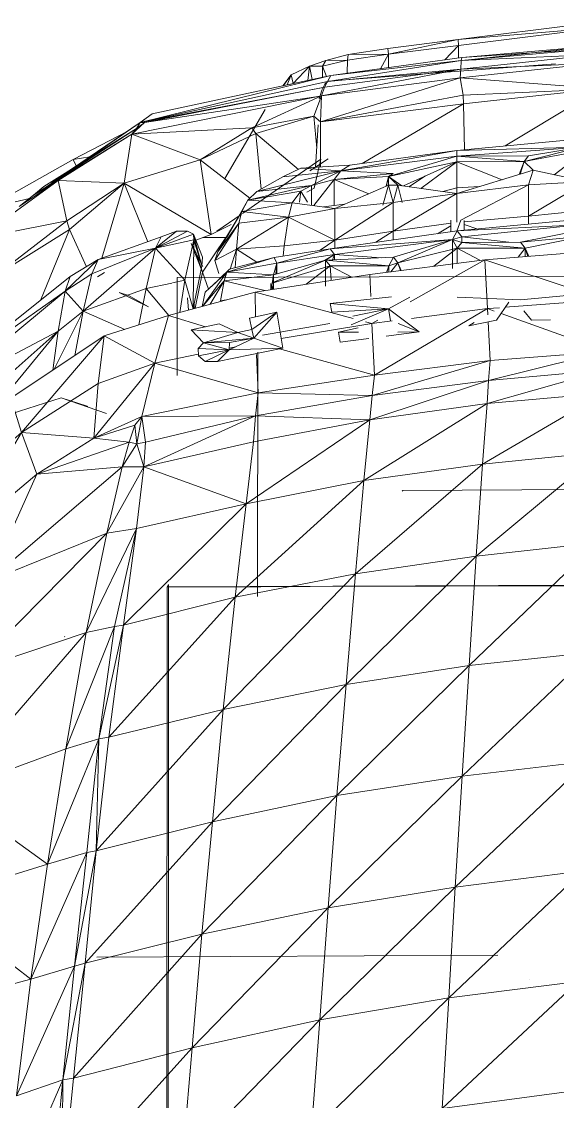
# Model space of a CAD drawing. Header units: inches. Extents: x -10205 to 13964, y -460 to 30702.
# Drawn here: x 106.44 to 120.77, y -303.66 to -274.75 of the extents above; entities that cross this region are included whole.
import ezdxf

# ---------------------------------------------------------------- set-up
doc = ezdxf.new("R2010")
doc.units = ezdxf.units.IN
doc.header["$MEASUREMENT"] = 0
for name, color, linetype, lineweight in [('0-1', 7, 'Continuous', 5), ('0-2', 8, 'Continuous', 9), ('G-IMPT-2', 254, 'Continuous', 9), ('G-IMPT-4', 53, 'Continuous', 9), ('G-IMPT-5', 50, 'Continuous', 9), ('G-IMPT-6', 7, 'Continuous', 9)]:
    doc.layers.add(name, color=color, linetype=linetype, lineweight=lineweight)

# ---------------------------------------------------------------- blocks, each defined once
blk = doc.blocks.new('Land_Rover_Evoque_-_SUV_Car_Vehicle_Automobile_13067 - Land Rover EVOQUE_dwg-1230547-SITE PLAN - CAD FILE')
at = {"layer": 'G-IMPT-2'}
for p, q in [((-0.34446, 2.54414), (-0.19007, 2.55596)), ((-0.37087, 2.542), (-0.36824, 2.54263)), ((-0.34673, 2.54209), (-0.34876, 2.53815)), ((-0.34446, 2.54414), (-0.34673, 2.54209)), ((-0.34876, 2.53815), (-0.35052, 2.53225)), ((-0.51766, 2.49105), (-0.48063, 2.51033)), ((-0.35305, 2.48571), (-0.35121, 2.51448)), ((-0.57702, 2.45753), (-0.51766, 2.49105)), ((-0.51766, 2.49105), (-0.50636, 2.4929)), ((-0.51567, 2.4866), (-0.51766, 2.49105)), ((-0.40265, 2.45438), (-0.34943, 2.49127)), ((-0.34459, 2.49139), (-0.35691, 2.48331)), ((-0.35395, 2.4716), (-0.34943, 2.49127)), ((-0.35395, 2.4716), (-0.35897, 2.46882)), ((-0.57702, 2.45753), (-0.54735, 2.46457)), ((-0.42014, 2.44225), (-0.40366, 2.45368)), ((-0.41037, 2.44683), (-0.42391, 2.43997)), ((-0.42391, 2.43997), (-0.43442, 2.43628)), ((-0.41401, 2.43795), (-0.42991, 2.41445)), ((-0.42975, 2.43792), (-0.41401, 2.43795)), ((-0.42967, 2.41834), (-0.43752, 2.43394)), ((-0.42991, 2.41445), (-0.43752, 2.43394)), ((-0.43663, 2.43231), (-0.43432, 2.4281)), ((-0.2382, 2.42289), (-0.15808, 2.42906)), ((-0.42991, 2.41445), (-0.43432, 2.4281)), ((-0.31614, 2.41282), (-0.2382, 2.42289)), ((-0.50117, 2.41119), (-0.49643, 2.41418)), ((-0.42991, 2.41445), (-0.4348, 2.38985)), ((-0.42991, 2.41445), (-0.42589, 2.40284)), ((-0.44711, 2.34426), (-0.44708, 2.41074)), ((-0.44708, 2.41074), (0.44898, 2.41403)), ((-0.39417, 2.40084), (-0.31614, 2.41282)), ((-0.45285, 2.38497), (-0.39417, 2.40084)), ((-0.43937, 2.38862), (-0.44009, 2.39709)), ((-0.4356, 2.38964), (-0.43549, 2.39303)), ((-0.49655, 2.37113), (-0.45285, 2.38497)), ((-0.56014, 2.32888), (-0.49655, 2.37113)), ((-0.39249, 2.19399), (-0.39237, 2.3601)), ((-0.44711, 2.34426), (-0.447, 2.34424)), ((-0.29371, 2.26609), (0.29734, 2.26901)), ((-0.29371, 2.26609), (-0.29431, 2.2657)), ((0.00065, 2.20236), (-0.45389, 2.2007)), ((-0.45389, 2.2007), (-0.45297, 2.20229)), ((-0.45297, 2.20229), (-0.453, 2.04102)), ((0.0015, 2.20202), (-0.35682, 2.20073)), ((-0.45389, 2.2007), (-0.45417, 1.78242)), ((-0.45389, 2.2007), (-0.39019, 2.20059)), ((-0.35682, 2.20073), (-0.39019, 2.20059)), ((-0.52349, 2.1667), (-0.52339, 2.16674)), ((-0.50187, 2.15017), (-0.50192, 2.15014)), ((-0.453, 2.04102), (-0.4532, 1.78202)), ((-0.50168, 1.94884), (-0.22926, 1.9502)), ((-0.20787, 1.93368), (-0.20776, 1.93376))]:
    blk.add_line(p, q, dxfattribs=at)
at = {"layer": 'G-IMPT-4'}
for p, q in [((-0.16017, 2.5685), (-0.25367, 2.56022)), ((-0.15998, 2.56853), (-0.25335, 2.55829)), ((-0.16017, 2.5685), (-0.25335, 2.55829)), ((-0.25451, 2.55229), (-0.1604, 2.56254)), ((-0.25422, 2.55821), (-0.16033, 2.5665)), ((-0.25422, 2.55821), (-0.1604, 2.56254)), ((-0.25367, 2.56022), (-0.16033, 2.5665)), ((-0.25422, 2.55821), (-0.34502, 2.54406)), ((-0.25367, 2.56022), (-0.34275, 2.54804)), ((-0.25422, 2.55821), (-0.34275, 2.54804)), ((-0.25482, 2.5464), (-0.16057, 2.55665)), ((-0.25422, 2.55821), (-0.25451, 2.55229)), ((-0.16057, 2.55665), (-0.25451, 2.55229)), ((-0.25367, 2.56022), (-0.25422, 2.55821)), ((-0.34275, 2.54804), (-0.47212, 2.51609)), ((-0.34275, 2.54804), (-0.46397, 2.52201)), ((-0.25482, 2.5464), (-0.3498, 2.5166)), ((-0.34904, 2.53422), (-0.25451, 2.55229)), ((-0.34904, 2.53422), (-0.25482, 2.5464)), ((-0.25451, 2.55229), (-0.34703, 2.54012)), ((-0.25451, 2.55229), (-0.34502, 2.54406)), ((-0.34502, 2.54406), (-0.34275, 2.54804)), ((-0.25482, 2.5464), (-0.25451, 2.55229)), ((-0.25482, 2.5464), (-0.15985, 2.53905)), ((-0.25482, 2.5464), (-0.25286, 2.53466)), ((-0.34502, 2.54406), (-0.47212, 2.51609)), ((-0.34782, 2.53997), (-0.47212, 2.51609)), ((-0.34703, 2.54012), (-0.46925, 2.51605)), ((-0.34904, 2.53422), (-0.34703, 2.54012)), ((-0.34703, 2.54012), (-0.34502, 2.54406)), ((-0.15985, 2.53905), (-0.25286, 2.53466)), ((-0.25262, 2.52879), (-0.15985, 2.53905)), ((-0.22438, 2.50023), (-0.15985, 2.53905)), ((-0.34904, 2.53422), (-0.47788, 2.50815)), ((-0.34997, 2.53408), (-0.46925, 2.51605)), ((-0.34904, 2.53422), (-0.39644, 2.51245)), ((-0.34904, 2.53422), (-0.35421, 2.52047)), ((-0.3498, 2.5166), (-0.25286, 2.53466)), ((-0.34904, 2.53422), (-0.3498, 2.5166)), ((-0.25262, 2.52879), (-0.25286, 2.53466)), ((-0.25262, 2.52879), (-0.3498, 2.5166)), ((-0.3214, 2.48832), (-0.25262, 2.52879)), ((-0.25193, 2.49768), (-0.25262, 2.52879)), ((-0.52627, 2.47872), (-0.46937, 2.51809)), ((-0.47212, 2.51609), (-0.46397, 2.52201)), ((-0.46937, 2.51809), (-0.47212, 2.51609)), ((-0.35421, 2.52047), (-0.39644, 2.51245)), ((-0.35421, 2.52047), (-0.39375, 2.50856)), ((-0.35223, 2.49859), (-0.35421, 2.52047)), ((-0.3498, 2.5166), (-0.35421, 2.52047)), ((-0.54454, 2.46682), (-0.47464, 2.51213)), ((-0.53767, 2.47272), (-0.47464, 2.51213)), ((-0.53275, 2.47473), (-0.47464, 2.51213)), ((-0.53027, 2.47671), (-0.47212, 2.51609)), ((-0.52627, 2.47872), (-0.47212, 2.51609)), ((-0.47788, 2.50815), (-0.46925, 2.51605)), ((-0.47788, 2.50815), (-0.39644, 2.51245)), ((-0.47464, 2.51213), (-0.47788, 2.50815)), ((-0.47585, 2.51064), (-0.47149, 2.514)), ((-0.47212, 2.51609), (-0.47464, 2.51213)), ((-0.47464, 2.51213), (-0.4704, 2.51521)), ((-0.47455, 2.51227), (-0.47032, 2.51521)), ((-0.47212, 2.51609), (-0.46925, 2.51605)), ((-0.43156, 2.49076), (-0.39644, 2.51245)), ((-0.39644, 2.51245), (-0.39375, 2.50856)), ((-0.34979, 2.48591), (-0.3498, 2.5166)), ((-0.54454, 2.46682), (-0.47788, 2.50815)), ((-0.47788, 2.50815), (-0.52793, 2.47664)), ((-0.47788, 2.50815), (-0.48309, 2.47486)), ((-0.47788, 2.50815), (-0.43156, 2.49076)), ((-0.43156, 2.49076), (-0.39375, 2.50856)), ((-0.36478, 2.48422), (-0.39375, 2.50856)), ((-0.39008, 2.4709), (-0.39375, 2.50856)), ((-0.48309, 2.47486), (-0.43156, 2.49076)), ((-0.43156, 2.49076), (-0.42391, 2.43997)), ((-0.43156, 2.49076), (-0.39775, 2.46466)), ((-0.52793, 2.47664), (-0.58239, 2.43726)), ((-0.55435, 2.45896), (-0.52793, 2.47664)), ((-0.54454, 2.46682), (-0.52793, 2.47664)), ((-0.53027, 2.47671), (-0.53275, 2.47473)), ((-0.52793, 2.47664), (-0.52209, 2.44924)), ((-0.52793, 2.47664), (-0.48309, 2.47486)), ((-0.52209, 2.44924), (-0.48309, 2.47486)), ((-0.48309, 2.47486), (-0.52013, 2.4434)), ((-0.48309, 2.47486), (-0.49819, 2.42394)), ((-0.48309, 2.47486), (-0.46709, 2.43514)), ((-0.48309, 2.47486), (-0.42391, 2.43997)), ((-0.54454, 2.46682), (-0.55435, 2.45896)), ((-0.53767, 2.47272), (-0.54454, 2.46682)), ((-0.58239, 2.43726), (-0.52209, 2.44924)), ((-0.57067, 2.41188), (-0.52209, 2.44924)), ((-0.52209, 2.44924), (-0.52013, 2.4434)), ((-0.42391, 2.43997), (-0.41037, 2.44683)), ((-0.57067, 2.41188), (-0.52013, 2.4434)), ((-0.53998, 2.39526), (-0.52013, 2.4434)), ((-0.52013, 2.4434), (-0.50874, 2.41813)), ((-0.43442, 2.43628), (-0.42391, 2.43997)), ((-0.2382, 2.42289), (-0.15808, 2.42906)), ((-0.31614, 2.41282), (-0.2382, 2.42289)), ((-0.28882, 2.3943), (-0.2382, 2.42289)), ((-0.2382, 2.42289), (-0.23632, 2.38963)), ((-0.2382, 2.42289), (-0.15691, 2.3958)), ((-0.39417, 2.40084), (-0.31614, 2.41282)), ((-0.31557, 2.3979), (-0.31614, 2.41282)), ((-0.48024, 2.39861), (-0.48637, 2.40052)), ((-0.46648, 2.39083), (-0.48637, 2.40052)), ((-0.45285, 2.38497), (-0.39417, 2.40084)), ((-0.3938, 2.38406), (-0.39417, 2.40084)), ((-0.39417, 2.40084), (-0.32762, 2.38301)), ((-0.48024, 2.39861), (-0.46648, 2.39083)), ((-0.22424, 2.39057), (-0.15691, 2.3958)), ((-0.49655, 2.37113), (-0.45285, 2.38497)), ((-0.46214, 2.35267), (-0.45285, 2.38497)), ((-0.45285, 2.38497), (-0.42787, 2.37725)), ((-0.31311, 2.34439), (-0.23632, 2.38963)), ((-0.28796, 2.38303), (-0.23632, 2.38963)), ((-0.23632, 2.38963), (-0.22813, 2.39026)), ((-0.23632, 2.38963), (-0.23609, 2.38537)), ((-0.23632, 2.38963), (-0.23185, 2.38802)), ((-0.22707, 2.3863), (-0.15565, 2.36059)), ((-0.37637, 2.36941), (-0.31486, 2.3796)), ((-0.31927, 2.38078), (-0.31486, 2.3796)), ((-0.31486, 2.3796), (-0.31081, 2.38188)), ((-0.31486, 2.3796), (-0.30105, 2.38136)), ((-0.31311, 2.34439), (-0.31486, 2.3796)), ((-0.23584, 2.38065), (-0.23445, 2.35445)), ((-0.49655, 2.37113), (-0.56014, 2.32888)), ((-0.49655, 2.37113), (-0.55273, 2.30539)), ((-0.49655, 2.37113), (-0.50068, 2.33882)), ((-0.49655, 2.37113), (-0.46214, 2.35267)), ((-0.41175, 2.36288), (-0.40723, 2.36379)), ((-0.46214, 2.35267), (-0.43272, 2.35863)), ((-0.39311, 2.35851), (-0.39214, 2.33233)), ((-0.37767, 2.36224), (-0.31311, 2.34439)), ((-0.23566, 2.34074), (-0.15565, 2.36059)), ((-0.23445, 2.35445), (-0.15565, 2.36059)), ((-0.50358, 2.30164), (-0.46214, 2.35267)), ((-0.46214, 2.35267), (-0.50068, 2.33882)), ((-0.46214, 2.35267), (-0.47117, 2.31644)), ((-0.46214, 2.35267), (-0.39214, 2.33233)), ((-0.31457, 2.33069), (-0.23445, 2.35445)), ((-0.31311, 2.34439), (-0.23445, 2.35445)), ((-0.23445, 2.35445), (-0.23566, 2.34074)), ((-0.39214, 2.33233), (-0.31311, 2.34439)), ((-0.23566, 2.34074), (-0.31627, 2.31407)), ((-0.31457, 2.33069), (-0.31311, 2.34439)), ((-0.31457, 2.33069), (-0.23566, 2.34074)), ((-0.23663, 2.3251), (-0.15638, 2.3479)), ((-0.23566, 2.34074), (-0.23663, 2.3251)), ((-0.23566, 2.34074), (-0.15638, 2.3479)), ((-0.50068, 2.33882), (-0.55273, 2.30539)), ((-0.50358, 2.30164), (-0.50068, 2.33882)), ((-0.55273, 2.30539), (-0.56014, 2.32888)), ((-0.52586, 2.32902), (-0.55972, 2.31813)), ((-0.52586, 2.32902), (-0.55972, 2.31813)), ((-0.52586, 2.32902), (-0.49516, 2.31836)), ((-0.52586, 2.32902), (-0.50831, 2.32339)), ((-0.52586, 2.32902), (-0.50778, 2.32322)), ((-0.39214, 2.33233), (-0.47117, 2.31644)), ((-0.39214, 2.33233), (-0.39386, 2.31672)), ((-0.31457, 2.33069), (-0.39386, 2.31672)), ((-0.39214, 2.33233), (-0.31457, 2.33069)), ((-0.31457, 2.33069), (-0.31627, 2.31407)), ((-0.23969, 2.28404), (-0.1571, 2.33224)), ((-0.23663, 2.3251), (-0.1571, 2.33224)), ((-0.23663, 2.3251), (-0.32021, 2.27297)), ((-0.31627, 2.31407), (-0.23663, 2.3251)), ((-0.23663, 2.3251), (-0.23969, 2.28404)), ((-0.50358, 2.30164), (-0.47117, 2.31644)), ((-0.47585, 2.31055), (-0.47117, 2.31644)), ((-0.47117, 2.31644), (-0.47437, 2.29784)), ((-0.47117, 2.31644), (-0.39386, 2.31672)), ((-0.47117, 2.31644), (-0.46847, 2.29886)), ((-0.4697, 2.28221), (-0.39386, 2.31672)), ((-0.39386, 2.31672), (-0.46847, 2.29886)), ((-0.31627, 2.31407), (-0.40023, 2.25706)), ((-0.39532, 2.29912), (-0.39386, 2.31672)), ((-0.31627, 2.31407), (-0.39532, 2.29912)), ((-0.31627, 2.31407), (-0.39386, 2.31672)), ((-0.31627, 2.31407), (-0.32021, 2.27297)), ((-0.55273, 2.30539), (-0.6102, 2.25632)), ((-0.59639, 2.2319), (-0.55273, 2.30539)), ((-0.54238, 2.27709), (-0.55273, 2.30539)), ((-0.50358, 2.30164), (-0.55273, 2.30539)), ((-0.50358, 2.30164), (-0.47585, 2.31055)), ((-0.47976, 2.29884), (-0.47585, 2.31055)), ((-0.47585, 2.31055), (-0.47437, 2.29784)), ((-0.54238, 2.27709), (-0.50358, 2.30164)), ((-0.54238, 2.27709), (-0.47976, 2.29884)), ((-0.47976, 2.29884), (-0.50358, 2.30164)), ((-0.48443, 2.28216), (-0.47976, 2.29884)), ((-0.48443, 2.28216), (-0.47437, 2.29784)), ((-0.47976, 2.29884), (-0.47437, 2.29784)), ((-0.46847, 2.29886), (-0.47437, 2.29784)), ((-0.4697, 2.28221), (-0.47437, 2.29784)), ((-0.39532, 2.29912), (-0.4697, 2.28221)), ((-0.4697, 2.28221), (-0.46847, 2.29886)), ((-0.40023, 2.25706), (-0.39532, 2.29912)), ((-0.244, 2.22145), (-0.15907, 2.29215)), ((-0.23969, 2.28404), (-0.15907, 2.29215)), ((-0.57528, 2.20463), (-0.48443, 2.28216)), ((-0.54238, 2.27709), (-0.48443, 2.28216)), ((-0.49475, 2.23717), (-0.4697, 2.28221)), ((-0.48443, 2.28216), (-0.49475, 2.23717)), ((-0.48443, 2.28216), (-0.4697, 2.28221)), ((-0.47462, 2.24015), (-0.4697, 2.28221)), ((-0.40023, 2.25706), (-0.4697, 2.28221)), ((-0.23969, 2.28404), (-0.32586, 2.20941)), ((-0.32021, 2.27297), (-0.23969, 2.28404)), ((-0.23969, 2.28404), (-0.244, 2.22145)), ((-0.59639, 2.2319), (-0.54238, 2.27709)), ((-0.57528, 2.20463), (-0.54238, 2.27709)), ((-0.32021, 2.27297), (-0.40759, 2.19348)), ((-0.32021, 2.27297), (-0.40023, 2.25706)), ((-0.32021, 2.27297), (-0.32586, 2.20941)), ((-0.40023, 2.25706), (-0.48345, 2.17461)), ((-0.40023, 2.25706), (-0.47462, 2.24015)), ((-0.40759, 2.19348), (-0.40023, 2.25706)), ((-0.50899, 2.16968), (-0.47462, 2.24015)), ((-0.49475, 2.23717), (-0.47462, 2.24015)), ((-0.47462, 2.24015), (-0.4896, 2.17363)), ((-0.48345, 2.17461), (-0.47462, 2.24015)), ((-0.49475, 2.23717), (-0.58757, 2.14299)), ((-0.57528, 2.20463), (-0.49475, 2.23717)), ((-0.49475, 2.23717), (-0.50899, 2.16968)), ((-0.24881, 2.14714), (-0.16189, 2.23055)), ((-0.244, 2.22145), (-0.16189, 2.23055)), ((-0.244, 2.22145), (-0.33226, 2.13414)), ((-0.32586, 2.20941), (-0.244, 2.22145)), ((-0.244, 2.22145), (-0.24881, 2.14714)), ((-0.32586, 2.20941), (-0.41572, 2.11724)), ((-0.32586, 2.20941), (-0.40759, 2.19348)), ((-0.32586, 2.20941), (-0.33226, 2.13414)), ((-0.40759, 2.19348), (-0.49354, 2.09835)), ((-0.40759, 2.19348), (-0.48345, 2.17461)), ((-0.41572, 2.11724), (-0.40759, 2.19348)), ((-0.52276, 2.09046), (-0.4896, 2.17363)), ((-0.50899, 2.16968), (-0.4896, 2.17363)), ((-0.48345, 2.17461), (-0.50017, 2.09733)), ((-0.50017, 2.09733), (-0.4896, 2.17363)), ((-0.49354, 2.09835), (-0.48345, 2.17461)), ((-0.48345, 2.17461), (-0.4896, 2.17363)), ((-0.6028, 2.06083), (-0.50899, 2.16968)), ((-0.58757, 2.14299), (-0.50899, 2.16968)), ((-0.50899, 2.16968), (-0.52276, 2.09046)), ((-0.16511, 2.15624), (-0.25348, 2.07186)), ((-0.24881, 2.14714), (-0.16511, 2.15624)), ((-0.24881, 2.14714), (-0.33865, 2.05885)), ((-0.33226, 2.13414), (-0.24881, 2.14714)), ((-0.24881, 2.14714), (-0.25348, 2.07186)), ((-0.33226, 2.13414), (-0.42311, 2.04094)), ((-0.33226, 2.13414), (-0.41572, 2.11724)), ((-0.33226, 2.13414), (-0.33865, 2.05885)), ((-0.41572, 2.11724), (-0.50214, 2.02113)), ((-0.41572, 2.11724), (-0.49354, 2.09835)), ((-0.42311, 2.04094), (-0.41572, 2.11724)), ((-0.53507, 2.01218), (-0.50017, 2.09733)), ((-0.52276, 2.09046), (-0.50017, 2.09733)), ((-0.50852, 2.02013), (-0.50017, 2.09733)), ((-0.49354, 2.09835), (-0.50214, 2.02113)), ((-0.50214, 2.02113), (-0.50017, 2.09733)), ((-0.49354, 2.09835), (-0.50017, 2.09733)), ((-0.6028, 2.06083), (-0.52276, 2.09046)), ((-0.52276, 2.09046), (-0.53507, 2.01218)), ((-0.25818, 1.99658), (-0.16844, 2.08195)), ((-0.25348, 2.07186), (-0.16844, 2.08195)), ((-0.25348, 2.07186), (-0.34458, 1.98257)), ((-0.25348, 2.07186), (-0.33865, 2.05885)), ((-0.25348, 2.07186), (-0.25818, 1.99658)), ((-0.6028, 2.06083), (-0.53507, 2.01218)), ((-0.33865, 2.05885), (-0.43026, 1.96467)), ((-0.33865, 2.05885), (-0.42311, 2.04094)), ((-0.34458, 1.98257), (-0.33865, 2.05885)), ((-0.42311, 2.04094), (-0.50954, 1.94482)), ((-0.42311, 2.04094), (-0.50214, 2.02113)), ((-0.43026, 1.96467), (-0.42311, 2.04094)), ((-0.54638, 1.93395), (-0.50852, 2.02013)), ((-0.53507, 2.01218), (-0.50852, 2.02013)), ((-0.50214, 2.02113), (-0.5169, 1.94287)), ((-0.5169, 1.94287), (-0.50852, 2.02013)), ((-0.50214, 2.02113), (-0.50954, 1.94482)), ((-0.50214, 2.02113), (-0.50852, 2.02013)), ((-0.53507, 2.01218), (-0.61559, 1.98745)), ((-0.53507, 2.01218), (-0.54638, 1.93395)), ((-0.26261, 1.9213), (-0.17154, 2.00766)), ((-0.25818, 1.99658), (-0.17154, 2.00766)), ((-0.35025, 1.90633), (-0.25818, 1.99658)), ((-0.25818, 1.99658), (-0.34458, 1.98257)), ((-0.26261, 1.9213), (-0.25818, 1.99658)), ((-0.61559, 1.98745), (-0.54638, 1.93395)), ((-0.34458, 1.98257), (-0.43689, 1.88744)), ((-0.34458, 1.98257), (-0.43026, 1.96467)), ((-0.35025, 1.90633), (-0.34458, 1.98257)), ((-0.43026, 1.96467), (-0.51742, 1.86662)), ((-0.43026, 1.96467), (-0.50954, 1.94482)), ((-0.43689, 1.88744), (-0.43026, 1.96467)), ((-0.50954, 1.94482), (-0.52478, 1.86562)), ((-0.50954, 1.94482), (-0.51742, 1.86662)), ((-0.50954, 1.94482), (-0.5169, 1.94287)), ((-0.55624, 1.85477), (-0.5169, 1.94287)), ((-0.54638, 1.93395), (-0.5169, 1.94287)), ((-0.52478, 1.86562), (-0.5169, 1.94287)), ((-0.62742, 1.91315), (-0.54638, 1.93395)), ((-0.55624, 1.85477), (-0.54638, 1.93395)), ((-0.26707, 1.84602), (-0.17463, 1.93237)), ((-0.26261, 1.9213), (-0.17463, 1.93237)), ((-0.35592, 1.83006), (-0.26261, 1.9213)), ((-0.26261, 1.9213), (-0.35025, 1.90633)), ((-0.26707, 1.84602), (-0.26261, 1.9213)), ((-0.35025, 1.90633), (-0.44356, 1.81019)), ((-0.35025, 1.90633), (-0.43689, 1.88744)), ((-0.35592, 1.83006), (-0.35025, 1.90633)), ((-0.43689, 1.88744), (-0.5253, 1.78935)), ((-0.43689, 1.88744), (-0.51742, 1.86662)), ((-0.44356, 1.81019), (-0.43689, 1.88744)), ((-0.5656, 1.77164), (-0.52478, 1.86562)), ((-0.55624, 1.85477), (-0.52478, 1.86562)), ((-0.53216, 1.78739), (-0.52478, 1.86562)), ((-0.51742, 1.86662), (-0.5253, 1.78935)), ((-0.5253, 1.78935), (-0.52478, 1.86562)), ((-0.51742, 1.86662), (-0.52478, 1.86562)), ((-0.26707, 1.84602), (-0.17747, 1.85807))]:
    blk.add_line(p, q, dxfattribs=at)
at = {"layer": 'G-IMPT-5'}
for p, q in [((-0.15858, 2.58469), (-0.25614, 2.57246)), ((-0.25614, 2.57246), (-0.15833, 2.58076)), ((-0.2559, 2.56855), (-0.15833, 2.58076)), ((-0.25614, 2.57246), (-0.30398, 2.56636)), ((-0.25614, 2.57246), (-0.3035, 2.56246)), ((-0.3035, 2.56246), (-0.2559, 2.56855)), ((-0.26523, 2.55864), (-0.2559, 2.56855)), ((-0.25614, 2.57246), (-0.2559, 2.56855)), ((-0.2559, 2.56855), (-0.25589, 2.55991)), ((-0.33098, 2.56232), (-0.34619, 2.55836)), ((-0.33147, 2.55843), (-0.3035, 2.56246)), ((-0.33098, 2.56232), (-0.33147, 2.55843)), ((-0.30398, 2.56636), (-0.33098, 2.56232)), ((-0.33098, 2.56232), (-0.3035, 2.56246)), ((-0.30907, 2.55264), (-0.3035, 2.56246)), ((-0.30398, 2.56636), (-0.3035, 2.56246)), ((-0.3035, 2.56246), (-0.30359, 2.55339)), ((-0.36969, 2.54848), (-0.35721, 2.55439)), ((-0.35721, 2.55439), (-0.36824, 2.54263)), ((-0.35721, 2.55439), (-0.35842, 2.54467)), ((-0.34619, 2.55836), (-0.35721, 2.55439)), ((-0.35721, 2.55439), (-0.34838, 2.55443)), ((-0.35721, 2.55439), (-0.35536, 2.54533)), ((-0.34838, 2.55443), (-0.33147, 2.55843)), ((-0.34619, 2.55836), (-0.34838, 2.55443)), ((-0.34826, 2.54686), (-0.34838, 2.55443)), ((-0.34838, 2.55443), (-0.34576, 2.54739)), ((-0.34619, 2.55836), (-0.33147, 2.55843)), ((-0.33165, 2.54956), (-0.33147, 2.55843)), ((-0.37524, 2.54106), (-0.36969, 2.54848)), ((-0.36969, 2.54848), (-0.3748, 2.54116)), ((-0.36969, 2.54848), (-0.37242, 2.54167)), ((-0.36969, 2.54848), (-0.36824, 2.54263)), ((-0.38729, 2.52498), (-0.41465, 2.47797)), ((-0.16908, 2.50535), (-0.25719, 2.49719)), ((-0.25719, 2.49719), (-0.33597, 2.48322)), ((-0.25719, 2.49719), (-0.32985, 2.48716)), ((-0.17225, 2.49947), (-0.25719, 2.49719)), ((-0.25719, 2.49719), (-0.25718, 2.49329)), ((-0.17225, 2.49947), (-0.25718, 2.49329)), ((-0.2115, 2.48953), (-0.17225, 2.49947)), ((-0.2115, 2.48953), (-0.16905, 2.49752)), ((-0.20844, 2.49344), (-0.17225, 2.49947)), ((-0.16905, 2.49752), (-0.19093, 2.48065)), ((-0.25718, 2.49329), (-0.33597, 2.48322)), ((-0.25718, 2.49329), (-0.30353, 2.47941)), ((-0.30353, 2.47941), (-0.25716, 2.48939)), ((-0.25716, 2.48939), (-0.29336, 2.47301)), ((-0.25716, 2.48939), (-0.28148, 2.47132)), ((-0.20844, 2.49344), (-0.25718, 2.49329)), ((-0.2115, 2.48953), (-0.25718, 2.49329)), ((-0.25718, 2.49329), (-0.25716, 2.48939)), ((-0.25716, 2.48939), (-0.25718, 2.47177)), ((-0.2115, 2.48953), (-0.25716, 2.48939)), ((-0.25716, 2.48939), (-0.22627, 2.47727)), ((-0.2115, 2.48953), (-0.21489, 2.48074)), ((-0.2115, 2.48953), (-0.21413, 2.48097)), ((-0.20844, 2.49344), (-0.2115, 2.48953)), ((-0.2115, 2.48953), (-0.20522, 2.48369)), ((-0.33597, 2.48322), (-0.39289, 2.46932)), ((-0.36298, 2.48509), (-0.37526, 2.47917)), ((-0.33597, 2.48322), (-0.37526, 2.47917)), ((-0.32985, 2.48716), (-0.36298, 2.48509)), ((-0.33597, 2.48322), (-0.36298, 2.48509)), ((-0.33597, 2.48322), (-0.35583, 2.47335)), ((-0.33597, 2.48322), (-0.34037, 2.47733)), ((-0.30036, 2.48138), (-0.34037, 2.47733)), ((-0.33597, 2.48322), (-0.32985, 2.48716)), ((-0.33597, 2.48322), (-0.30036, 2.48138)), ((-0.30036, 2.48138), (-0.30353, 2.47941)), ((-0.20522, 2.48369), (-0.25713, 2.46786)), ((-0.20522, 2.48369), (-0.20841, 2.47388)), ((-0.20522, 2.48369), (-0.16901, 2.47599)), ((-0.35583, 2.47335), (-0.39902, 2.46345)), ((-0.37526, 2.47917), (-0.39289, 2.46932)), ((-0.35583, 2.47335), (-0.39289, 2.46932)), ((-0.36318, 2.46942), (-0.35583, 2.47335)), ((-0.35584, 2.45984), (-0.35583, 2.47335)), ((-0.35583, 2.47335), (-0.34037, 2.47733)), ((-0.35433, 2.45964), (-0.34037, 2.47733)), ((-0.34037, 2.47733), (-0.34038, 2.45974)), ((-0.30353, 2.47941), (-0.34037, 2.47733)), ((-0.31696, 2.46776), (-0.34037, 2.47733)), ((-0.30355, 2.47354), (-0.34009, 2.45778)), ((-0.30749, 2.45985), (-0.30355, 2.47354)), ((-0.30353, 2.47941), (-0.30508, 2.47288)), ((-0.30353, 2.47941), (-0.30483, 2.47299)), ((-0.30353, 2.47941), (-0.30355, 2.47354)), ((-0.30355, 2.47354), (-0.29725, 2.47356)), ((-0.30355, 2.47354), (-0.30032, 2.46184)), ((-0.30353, 2.47941), (-0.29725, 2.47356)), ((-0.30353, 2.47941), (-0.29444, 2.47316)), ((-0.30032, 2.46184), (-0.29725, 2.47356)), ((-0.25713, 2.46786), (-0.29725, 2.47356)), ((-0.29725, 2.47356), (-0.29421, 2.46185)), ((-0.27832, 2.47982), (-0.28979, 2.4725)), ((-0.20841, 2.47388), (-0.25713, 2.46786)), ((-0.20841, 2.47388), (-0.2545, 2.44968)), ((-0.20842, 2.45238), (-0.16901, 2.47599)), ((-0.20842, 2.45238), (-0.20841, 2.47388)), ((-0.16901, 2.47599), (-0.20841, 2.47388)), ((-0.36318, 2.46942), (-0.39902, 2.46345)), ((-0.39289, 2.46932), (-0.39902, 2.46345)), ((-0.36906, 2.46157), (-0.36318, 2.46942)), ((-0.36318, 2.46942), (-0.3641, 2.4621)), ((-0.36318, 2.46942), (-0.35859, 2.4621)), ((-0.25713, 2.46786), (-0.30033, 2.44228)), ((-0.25713, 2.46786), (-0.30032, 2.46184)), ((-0.2667, 2.46922), (-0.25718, 2.47177)), ((-0.25722, 2.47177), (-0.25723, 2.46784)), ((-0.24164, 2.47258), (-0.25718, 2.47177)), ((-0.25713, 2.46786), (-0.25714, 2.4483)), ((-0.41327, 2.43798), (-0.39902, 2.46345)), ((-0.39902, 2.46345), (-0.40318, 2.45561)), ((-0.36906, 2.46157), (-0.40318, 2.45561)), ((-0.36906, 2.46157), (-0.39902, 2.46345)), ((-0.37149, 2.45181), (-0.36906, 2.46157)), ((-0.34009, 2.45778), (-0.36906, 2.46157)), ((-0.34775, 2.45878), (-0.34038, 2.45974)), ((-0.33363, 2.46056), (-0.34038, 2.45974)), ((-0.34009, 2.45778), (-0.30032, 2.46184)), ((-0.34008, 2.43627), (-0.30032, 2.46184)), ((-0.30033, 2.44228), (-0.30032, 2.46184)), ((-0.40318, 2.45561), (-0.41938, 2.42817)), ((-0.40318, 2.45561), (-0.41742, 2.43208)), ((-0.41327, 2.43798), (-0.40318, 2.45561)), ((-0.37149, 2.45181), (-0.40687, 2.43015)), ((-0.40513, 2.44776), (-0.40318, 2.45561)), ((-0.37149, 2.45181), (-0.40513, 2.44776)), ((-0.37149, 2.45181), (-0.40318, 2.45561)), ((-0.37446, 2.43222), (-0.37149, 2.45181)), ((-0.37149, 2.45181), (-0.34009, 2.45778)), ((-0.34008, 2.43627), (-0.37149, 2.45181)), ((-0.34008, 2.43627), (-0.34009, 2.45778)), ((-0.20842, 2.45238), (-0.25222, 2.44871)), ((-0.16901, 2.45643), (-0.20842, 2.45238)), ((-0.20842, 2.44701), (-0.20842, 2.45238)), ((-0.42156, 2.42228), (-0.40513, 2.44776)), ((-0.40513, 2.44776), (-0.41938, 2.42817)), ((-0.40687, 2.43015), (-0.40513, 2.44776)), ((-0.2613, 2.44772), (-0.30033, 2.44228)), ((-0.2613, 2.44584), (-0.2702, 2.44057)), ((-0.2613, 2.44987), (-0.26129, 2.44181)), ((-0.25452, 2.44969), (-0.25712, 2.44239)), ((-0.1708, 2.45056), (-0.25683, 2.44243)), ((-0.17388, 2.4466), (-0.25683, 2.44243)), ((-0.17388, 2.4466), (-0.25364, 2.4385)), ((-0.25223, 2.44959), (-0.25222, 2.44287)), ((-0.24282, 2.44375), (-0.25222, 2.44674)), ((-0.34008, 2.43627), (-0.37446, 2.43222)), ((-0.34008, 2.43627), (-0.34988, 2.42934)), ((-0.25683, 2.44243), (-0.34324, 2.43039)), ((-0.26003, 2.43652), (-0.34324, 2.43039)), ((-0.26003, 2.43652), (-0.34028, 2.42646)), ((-0.30033, 2.44228), (-0.34008, 2.43627)), ((-0.34008, 2.43083), (-0.34008, 2.43627)), ((-0.30033, 2.44228), (-0.31208, 2.43473)), ((-0.30033, 2.43637), (-0.30033, 2.44228)), ((-0.26003, 2.43652), (-0.30024, 2.42466)), ((-0.26003, 2.43652), (-0.2973, 2.42073)), ((-0.26003, 2.43652), (-0.25683, 2.44243)), ((-0.25364, 2.4385), (-0.26003, 2.43652)), ((-0.26003, 2.43652), (-0.26003, 2.41698)), ((-0.26003, 2.43652), (-0.25364, 2.4346)), ((-0.26003, 2.43652), (-0.25682, 2.43067)), ((-0.25364, 2.4385), (-0.25683, 2.44243)), ((-0.25364, 2.4385), (-0.25364, 2.4346)), ((-0.2218, 2.43472), (-0.25364, 2.4385)), ((-0.17386, 2.44273), (-0.21385, 2.43475)), ((-0.17078, 2.43882), (-0.21385, 2.43475)), ((-0.21077, 2.43083), (-0.17078, 2.43882)), ((-0.40687, 2.43015), (-0.42156, 2.42228)), ((-0.41742, 2.43208), (-0.41938, 2.42817)), ((-0.41523, 2.4352), (-0.41742, 2.43208)), ((-0.41113, 2.41652), (-0.40687, 2.43015)), ((-0.40767, 2.41743), (-0.40687, 2.43015)), ((-0.37446, 2.43222), (-0.40687, 2.43015)), ((-0.39292, 2.42132), (-0.40687, 2.43015)), ((-0.38128, 2.42438), (-0.34324, 2.43039)), ((-0.3793, 2.42047), (-0.34324, 2.43039)), ((-0.37501, 2.42537), (-0.37446, 2.43222)), ((-0.34028, 2.42646), (-0.34324, 2.43039)), ((-0.2973, 2.42073), (-0.25682, 2.43067)), ((-0.27284, 2.41841), (-0.25682, 2.43067)), ((-0.25682, 2.43067), (-0.25683, 2.42048)), ((-0.25364, 2.4346), (-0.25682, 2.43067)), ((-0.21077, 2.43083), (-0.25682, 2.43067)), ((-0.2414, 2.42247), (-0.25682, 2.43067)), ((-0.25364, 2.4346), (-0.21385, 2.43475)), ((-0.25364, 2.4346), (-0.21077, 2.43083)), ((-0.21077, 2.43083), (-0.21539, 2.42464)), ((-0.21077, 2.43083), (-0.21385, 2.43475)), ((-0.20892, 2.42514), (-0.21077, 2.43083)), ((-0.20825, 2.42519), (-0.21077, 2.43083)), ((-0.21077, 2.43083), (-0.21077, 2.425)), ((-0.42156, 2.42228), (-0.41938, 2.42817)), ((-0.41881, 2.4135), (-0.42156, 2.42228)), ((-0.38128, 2.42438), (-0.41343, 2.41446)), ((-0.38128, 2.42438), (-0.41148, 2.41643)), ((-0.34642, 2.42253), (-0.38254, 2.40714)), ((-0.34642, 2.42253), (-0.38175, 2.41262)), ((-0.3793, 2.42047), (-0.38128, 2.42438)), ((-0.34028, 2.42646), (-0.3793, 2.42047)), ((-0.34028, 2.42646), (-0.34709, 2.42234)), ((-0.34028, 2.42646), (-0.34642, 2.42253)), ((-0.34642, 2.42253), (-0.30024, 2.42466)), ((-0.34642, 2.40885), (-0.34642, 2.42253)), ((-0.34642, 2.40493), (-0.34642, 2.42253)), ((-0.34642, 2.42253), (-0.30343, 2.41876)), ((-0.34642, 2.42253), (-0.3432, 2.41866)), ((-0.34028, 2.42646), (-0.34157, 2.42276)), ((-0.34028, 2.42646), (-0.34029, 2.42282)), ((-0.30862, 2.42427), (-0.34028, 2.42646)), ((-0.30343, 2.41876), (-0.30024, 2.42466)), ((-0.2973, 2.42073), (-0.30024, 2.42466)), ((-0.41343, 2.41446), (-0.42997, 2.39116)), ((-0.41343, 2.41446), (-0.42815, 2.40073)), ((-0.41148, 2.41643), (-0.42376, 2.40468)), ((-0.42376, 2.40468), (-0.41343, 2.41446)), ((-0.41343, 2.41446), (-0.41511, 2.4086)), ((-0.3793, 2.42047), (-0.41343, 2.41446)), ((-0.41148, 2.41643), (-0.41343, 2.41446)), ((-0.38175, 2.41262), (-0.41343, 2.41446)), ((-0.38256, 2.40701), (-0.3432, 2.41866)), ((-0.3793, 2.42047), (-0.38175, 2.41262)), ((-0.3793, 2.42047), (-0.38007, 2.41309)), ((-0.37931, 2.41331), (-0.3793, 2.42047)), ((-0.35953, 2.40616), (-0.3432, 2.41866)), ((-0.30343, 2.41876), (-0.3432, 2.41866)), ((-0.32836, 2.41094), (-0.3432, 2.41866)), ((-0.3432, 2.41866), (-0.34253, 2.40898)), ((-0.30343, 2.41876), (-0.30501, 2.41425)), ((-0.30343, 2.41876), (-0.30471, 2.41429)), ((-0.30343, 2.41876), (-0.2973, 2.42073)), ((-0.30343, 2.41876), (-0.30343, 2.41446)), ((-0.30207, 2.41463), (-0.2973, 2.42073)), ((-0.29539, 2.4155), (-0.2973, 2.42073)), ((-0.29494, 2.41556), (-0.2973, 2.42073)), ((-0.41511, 2.4086), (-0.42993, 2.39117)), ((-0.41511, 2.4086), (-0.42458, 2.39262)), ((-0.41511, 2.4086), (-0.41756, 2.39487)), ((-0.38175, 2.41262), (-0.41511, 2.4086)), ((-0.38747, 2.40187), (-0.41511, 2.4086)), ((-0.38346, 2.40675), (-0.38344, 2.40249)), ((-0.38175, 2.41262), (-0.3832, 2.40253)), ((-0.38175, 2.40275), (-0.38175, 2.41262)), ((-0.42815, 2.40073), (-0.43007, 2.39113)), ((-0.38285, 2.405), (-0.38204, 2.4027)), ((-0.38279, 2.40541), (-0.38147, 2.40279)), ((-0.17077, 2.39969), (-0.21385, 2.39563)), ((-0.41378, 2.39554), (-0.41756, 2.39487)), ((-0.34311, 2.39317), (-0.30144, 2.3976)), ((-0.34213, 2.38731), (-0.34311, 2.39317)), ((-0.30358, 2.3894), (-0.34311, 2.39317)), ((-0.30358, 2.3894), (-0.28906, 2.39749)), ((-0.2568, 2.39743), (-0.21384, 2.39564)), ((-0.23017, 2.38184), (-0.22189, 2.39403)), ((-0.37944, 2.38717), (-0.39786, 2.38318)), ((-0.37944, 2.38717), (-0.39635, 2.37537)), ((-0.37944, 2.38717), (-0.39511, 2.36953)), ((-0.37944, 2.38717), (-0.37522, 2.36273)), ((-0.30358, 2.3894), (-0.34213, 2.38731)), ((-0.30358, 2.3894), (-0.32899, 2.37868)), ((-0.30358, 2.3894), (-0.32778, 2.38442)), ((-0.30358, 2.3894), (-0.30211, 2.38158)), ((-0.30358, 2.3894), (-0.28269, 2.37381)), ((-0.21171, 2.38817), (-0.20648, 2.38192)), ((-0.43762, 2.37521), (-0.41847, 2.37921)), ((-0.40594, 2.37339), (-0.41847, 2.37921)), ((-0.39786, 2.38318), (-0.39635, 2.37537)), ((-0.38909, 2.37152), (-0.34343, 2.3795)), ((-0.29706, 2.37956), (-0.28269, 2.37381)), ((-0.23017, 2.38184), (-0.24906, 2.37787)), ((-0.24541, 2.3803), (-0.24906, 2.37787)), ((-0.20648, 2.38192), (-0.19343, 2.38197)), ((-0.42925, 2.36645), (-0.43762, 2.37521)), ((-0.40594, 2.37339), (-0.43762, 2.37521)), ((-0.40594, 2.37339), (-0.42925, 2.36645)), ((-0.39635, 2.37537), (-0.40594, 2.37339)), ((-0.39511, 2.36953), (-0.40594, 2.37339)), ((-0.39635, 2.37537), (-0.39511, 2.36953)), ((-0.38909, 2.37152), (-0.38907, 2.37154)), ((-0.3241, 2.37663), (-0.33744, 2.37363)), ((-0.33744, 2.37363), (-0.32383, 2.37368)), ((-0.33744, 2.37363), (-0.33646, 2.36678)), ((-0.30524, 2.37086), (-0.28269, 2.37381)), ((-0.29721, 2.37376), (-0.28269, 2.37381)), ((-0.43291, 2.36253), (-0.42925, 2.36645)), ((-0.39511, 2.36953), (-0.42925, 2.36645)), ((-0.42925, 2.36645), (-0.41156, 2.36654)), ((-0.41182, 2.36162), (-0.42925, 2.36645)), ((-0.37522, 2.36273), (-0.41965, 2.35379)), ((-0.39511, 2.36953), (-0.41182, 2.36162)), ((-0.41182, 2.36162), (-0.41156, 2.36654)), ((-0.37522, 2.36273), (-0.41182, 2.36162)), ((-0.39511, 2.36953), (-0.41156, 2.36654)), ((-0.39511, 2.36953), (-0.37522, 2.36273)), ((-0.33646, 2.36678), (-0.31698, 2.36933)), ((-0.43268, 2.35764), (-0.43291, 2.36253)), ((-0.41182, 2.36162), (-0.43291, 2.36253)), ((-0.41182, 2.36162), (-0.43268, 2.35764)), ((-0.428, 2.35375), (-0.43268, 2.35764)), ((-0.41182, 2.36162), (-0.428, 2.35375)), ((-0.41182, 2.36162), (-0.41965, 2.35379)), ((-0.41965, 2.35379), (-0.428, 2.35375))]:
    blk.add_line(p, q, dxfattribs=at)
at = {"layer": 'G-IMPT-6'}
for p, q in [((-0.45785, 2.43846), (-0.50079, 2.42301)), ((-0.46174, 2.43064), (-0.44753, 2.4423)), ((-0.46174, 2.43064), (-0.44016, 2.44227)), ((-0.46174, 2.43064), (-0.43598, 2.44027)), ((-0.46174, 2.43064), (-0.45785, 2.43846)), ((-0.46174, 2.43064), (-0.43572, 2.43638)), ((-0.44753, 2.4423), (-0.45785, 2.43846)), ((-0.44753, 2.4423), (-0.44016, 2.44227)), ((-0.43572, 2.43638), (-0.44182, 2.409)), ((-0.44016, 2.44227), (-0.43598, 2.44027)), ((-0.43572, 2.43638), (-0.4362, 2.38947)), ((-0.42987, 2.42462), (-0.43598, 2.44027)), ((-0.43598, 2.44027), (-0.43034, 2.41877)), ((-0.43598, 2.44027), (-0.43572, 2.43638)), ((-0.43034, 2.41877), (-0.43572, 2.43638)), ((-0.51081, 2.38783), (-0.46174, 2.43064)), ((-0.46174, 2.43064), (-0.50495, 2.41324)), ((-0.46174, 2.43064), (-0.50079, 2.42301)), ((-0.46809, 2.40324), (-0.46174, 2.43064)), ((-0.46174, 2.43064), (-0.44182, 2.409)), ((-0.52314, 2.4016), (-0.50079, 2.42301)), ((-0.50079, 2.42301), (-0.51971, 2.41139)), ((-0.50495, 2.41324), (-0.50079, 2.42301)), ((-0.42987, 2.42462), (-0.43034, 2.41877)), ((-0.43034, 2.41877), (-0.4362, 2.38947)), ((-0.60274, 2.34533), (-0.51971, 2.41139)), ((-0.50495, 2.41324), (-0.52314, 2.4016)), ((-0.52314, 2.4016), (-0.51971, 2.41139)), ((-0.51081, 2.38783), (-0.50495, 2.41324)), ((-0.46809, 2.40324), (-0.45066, 2.40706)), ((-0.45015, 2.40717), (-0.44189, 2.40898)), ((-0.44182, 2.409), (-0.44527, 2.38702)), ((-0.43621, 2.38947), (-0.44182, 2.409)), ((-0.52314, 2.4016), (-0.60369, 2.33457)), ((-0.52314, 2.4016), (-0.60274, 2.34533)), ((-0.52314, 2.4016), (-0.528, 2.37423)), ((-0.51081, 2.38783), (-0.52314, 2.4016)), ((-0.51081, 2.38783), (-0.46809, 2.40324)), ((-0.46809, 2.40324), (-0.47311, 2.37855)), ((-0.46809, 2.40324), (-0.45279, 2.38497)), ((-0.51081, 2.38783), (-0.53057, 2.34853)), ((-0.51081, 2.38783), (-0.528, 2.37423)), ((-0.51081, 2.38783), (-0.51662, 2.35779)), ((-0.51081, 2.38783), (-0.4826, 2.37555)), ((-0.528, 2.37423), (-0.60369, 2.33457)), ((-0.528, 2.37423), (-0.60365, 2.30717)), ((-0.528, 2.37423), (-0.57731, 2.31432)), ((-0.528, 2.37423), (-0.53163, 2.34782))]:
    blk.add_line(p, q, dxfattribs=at)
blk = doc.blocks.new('Land_Rover_Evoque_-_SUV_Car_Vehicle_Automobile_13067 - Land_Rover_Evoque_-_SUV_Car_Vehicle_Automobile_13067-1230553-SITE PLAN - CAD FILE')
at = {"xscale": 39.40029010366786, "yscale": 39.40029010366786, "zscale": 39.40029010366786, "rotation": 180}
blk.add_blockref('Land_Rover_Evoque_-_SUV_Car_Vehicle_Automobile_13067 - Land Rover EVOQUE_dwg-1230547-SITE PLAN - CAD FILE', (-0.026, 10.27), dxfattribs=at)
blk = doc.blocks.new('1750 Ox - 2nd Phase_rvt-1-SITE PLAN - CAD FILE')
at = {"layer": '0-2', "rotation": 180}
blk.add_blockref('Land_Rover_Evoque_-_SUV_Car_Vehicle_Automobile_13067 - Land_Rover_Evoque_-_SUV_Car_Vehicle_Automobile_13067-1230553-SITE PLAN - CAD FILE', (128.187, -366.318), dxfattribs=at)

msp = doc.modelspace()

# ---------------------------------------------------------------- block references
at = {"layer": '0-1'}
msp.add_blockref('1750 Ox - 2nd Phase_rvt-1-SITE PLAN - CAD FILE', (0, 0), dxfattribs=at)

doc.saveas('drawing.dxf')
